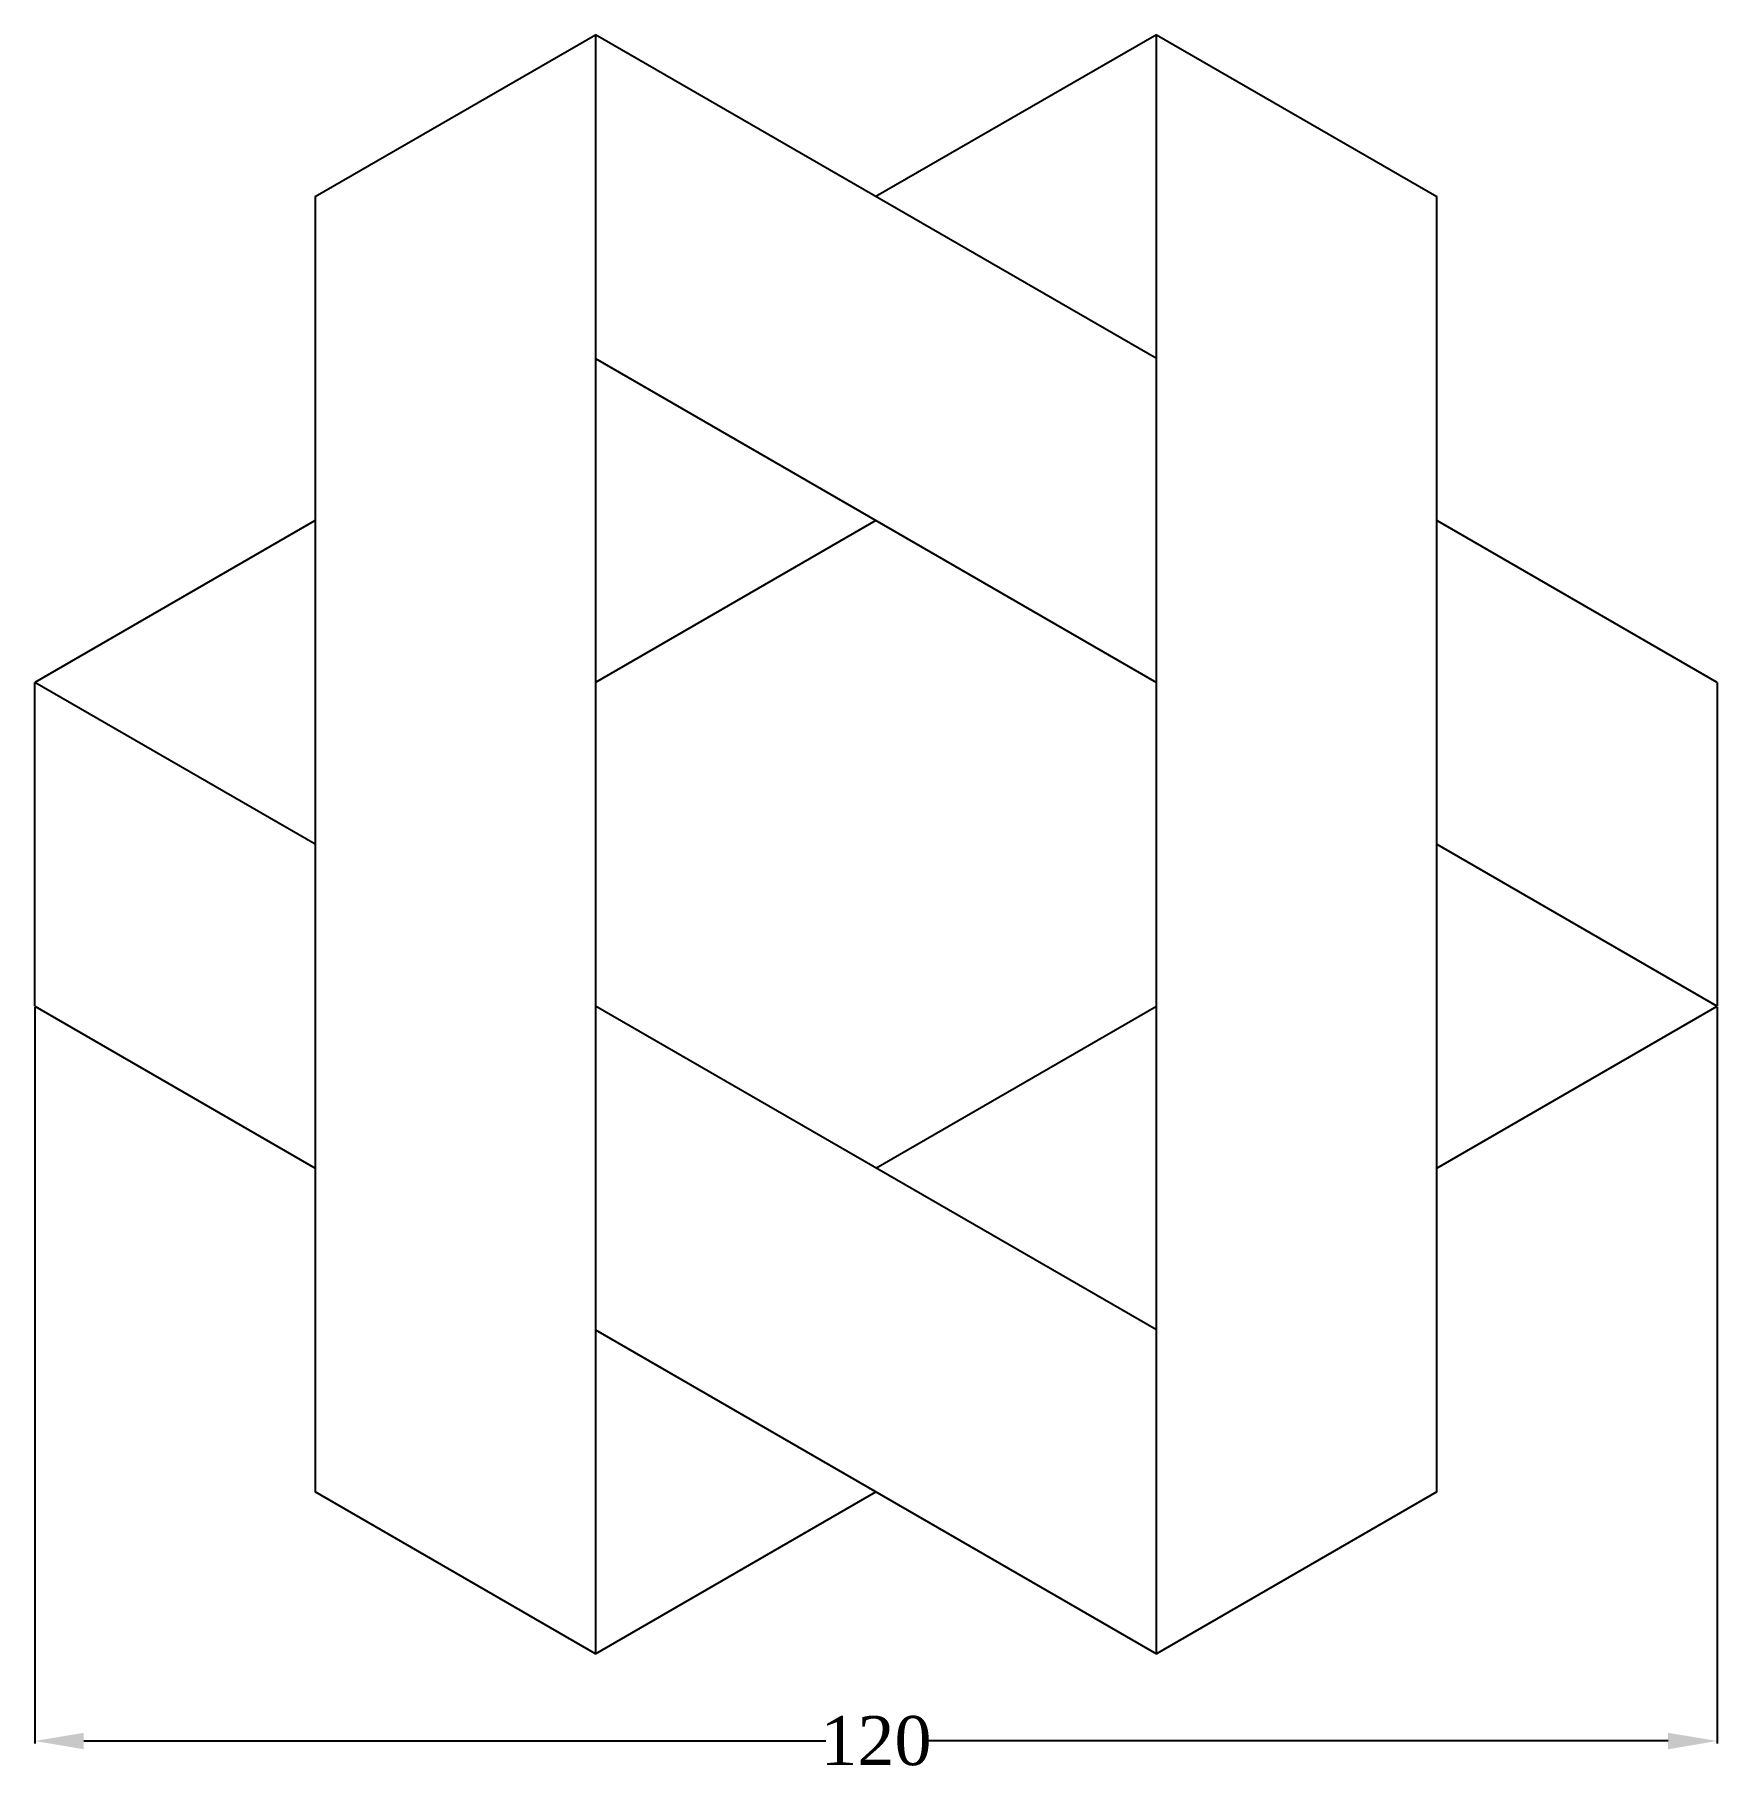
# Model space of a CAD drawing. Header units: millimetres. Extents: x 309 to 429, y 523 to 647.
import ezdxf

# ---------------------------------------------------------------- set-up
doc = ezdxf.new("R2010")
doc.units = ezdxf.units.MM
doc.layers.add('DImension', color=130, linetype='Continuous')
doc.styles.get("Standard").update_dxf_attribs({"font": 'times.ttf'})
doc.dimstyles.get("Standard").update_dxf_attribs({"dimtxt": 3.5, "dimasz": 3.5, "dimexe": 0.18, "dimexo": 0.0625, "dimgap": 0.09, "dimtad": 0, "dimtih": 1, "dimtoh": 1, "dimdec": 0, "dimzin": 0, "dimdsep": 46, "dimtxsty": 'Standard', "dimcen": 0.09, "dimadec": 0, "dimazin": 0, "dimtfac": 1, "dimtdec": 0, "dimtofl": 0, "dimtmove": 0, "dimatfit": 3, "dimfxl": 1, "dimtolj": 1, "dimtzin": 0, "dimarcsym": 0})

# ---------------------------------------------------------------- blocks, each defined once
blk = doc.blocks.new('*D1')
at = {"layer": 'Defpoints', "color": 0, "transparency": 16777216}
for p in [(308.84, 577.9), (428.84, 577.9), (428.84, 525.5)]:
    blk.add_point(p, dxfattribs=at)
at = {"layer": 'DImension', "color": 0, "lineweight": -2, "transparency": 16777216}
for p, q in [((308.84, 577.84), (308.84, 525.32)), ((428.84, 577.84), (428.84, 525.32)), ((312.34, 525.5), (365.27, 525.5)), ((425.34, 525.5), (372.41, 525.5))]:
    blk.add_line(p, q, dxfattribs=at)
at = {"layer": 'DImension', "color": 0, "transparency": 16777216}
for points in [[(312.34, 526.08), (312.34, 524.91), (308.84, 525.5)], [(425.34, 526.08), (425.34, 524.91), (428.84, 525.5)]]:
    blk.add_solid(points, dxfattribs=at)
at = {"layer": 'DImension', "color": 0, "transparency": 16777216, "insert": (368.84, 525.5), "char_height": 3.5, "attachment_point": 5}
blk.add_mtext('\\A1;120', dxfattribs=at)

msp = doc.modelspace()

# ---------------------------------------------------------------- linework, layer by layer
for p, q in [((328.84, 635.64), (348.84, 647.18)), ((348.84, 647.18), (348.84, 531.71)), ((388.84, 647.18), (408.84, 635.64)), ((388.84, 531.71), (388.84, 647.18)), ((348.84, 624.09), (388.84, 601)), ((368.84, 612.54), (348.84, 601)), ((308.84, 577.9), (308.84, 601)), ((328.84, 589.45), (308.84, 601)), ((428.84, 601), (428.84, 577.9)), ((408.84, 589.45), (428.84, 577.9)), ((388.84, 554.81), (348.84, 577.9)), ((368.84, 566.35), (388.84, 577.9)), ((348.84, 531.71), (328.84, 543.26)), ((408.84, 543.26), (388.84, 531.71))]:
    msp.add_line(p, q)
for points in [[(388.84, 624.09), (348.84, 647.18)], [(388.84, 647.18), (368.84, 635.64)], [(328.84, 635.64), (328.84, 543.26)], [(408.84, 543.26), (408.84, 635.64)], [(328.84, 612.54), (308.84, 601)], [(428.84, 601), (408.84, 612.54)], [(308.84, 577.9), (328.84, 566.35)], [(408.84, 566.35), (428.84, 577.9)], [(348.84, 554.81), (388.84, 531.71)], [(348.84, 531.71), (368.84, 543.26)]]:
    msp.add_lwpolyline(points)

# ---------------------------------------------------------------- dimensions: what is measured, and where the dimension line sits
at = {"layer": 'DImension'}
dim = msp.add_linear_dim(base=(428.84, 525.5), p1=(308.84, 577.9), p2=(428.84, 577.9), dimstyle='Standard', dxfattribs=at)
dim.commit()
dim.dimension.update_dxf_attribs({"geometry": '*D1', "text_midpoint": (368.84, 525.5)})

doc.saveas('drawing.dxf')
